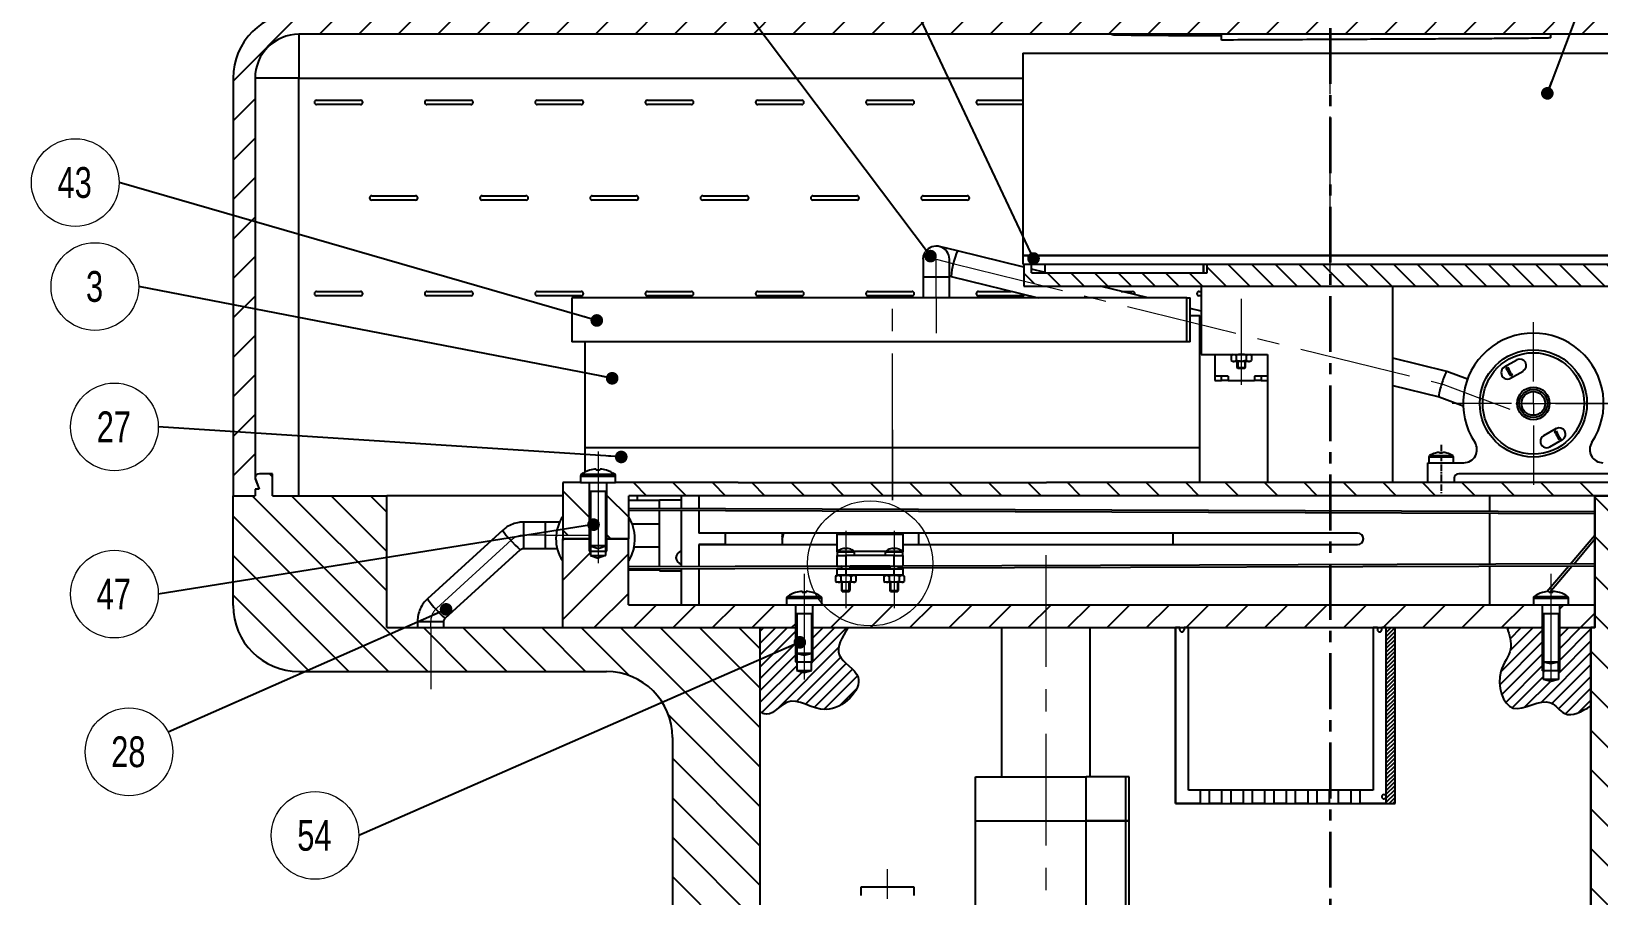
# Model space of a CAD drawing. Header units: millimetres. Extents: x 2 to 1186, y 2 to 838.
# Drawn here: x 262.2 to 440.6, y 637 to 735.4 of the extents above; entities that cross this region are included whole.
import ezdxf

# ---------------------------------------------------------------- set-up
doc = ezdxf.new("R2010")
doc.units = ezdxf.units.MM
for name, pattern in [('CENTER', [10.16, 6.35, -1.27, 1.27, -1.27]), ('CENTER2', [1.125, 0.75, -0.125, 0.125, -0.125]), ('CENTERX2', [20.32, 12.7, -2.54, 2.54, -2.54])]:
    doc.linetypes.add(name, pattern=pattern)
doc.styles.add('SLDTEXTSTYLE0', font='TXT', dxfattribs={"width": 0.75})
doc.dimstyles.new('SLDDIMSTYLE0', dxfattribs={"dimtxt": 0.18, "dimasz": 1.44, "dimexe": 0, "dimexo": 0.0625, "dimgap": 0, "dimtad": 0, "dimtih": 1, "dimtoh": 1, "dimdec": 0, "dimrnd": 1e-09, "dimzin": 0, "dimdsep": 46, "dimtxsty": 'Standard', "dimblk1": 'DOT', "dimblk2": 'DOT', "dimsah": 1, "dimcen": 0.09, "dimadec": 0, "dimazin": 0, "dimtfac": 1.44, "dimtdec": 0, "dimtofl": 0, "dimtmove": 0, "dimatfit": 3, "dimldrblk": 'DOT', "dimfxl": 1, "dimfrac": 2, "dimtolj": 1, "dimtzin": 0, "dimarcsym": 0})

# ---------------------------------------------------------------- blocks, each defined once
blk = doc.blocks.new('_Dot')
at = {"color": 0, "linetype": 'ByBlock', "lineweight": -2}
blk.add_line((-0.5, 0), (-1, 0), dxfattribs=at)
at = {"color": 0, "linetype": 'ByBlock', "const_width": 0.5}
blk.add_lwpolyline([(-0.25, 0, 1), (0.25, 0, 1)], format="xyb", close=True, dxfattribs=at)
blk = doc.blocks.new('SW_NOTE_0_10')
at = {"color": 0, "linetype": 'Continuous', "lineweight": 0}
blk.add_circle((-4.99, 0), 4.99, dxfattribs=at)
at = {"color": 0, "linetype": 'Continuous', "lineweight": 0, "insert": (-5.06, 1.76), "char_height": 3.5, "attachment_point": 2, "style": 'SLDTEXTSTYLE0'}
blk.add_mtext('43', dxfattribs=at)
blk = doc.blocks.new('SW_NOTE_0_11')
at = {"color": 0, "linetype": 'Continuous', "lineweight": 0}
blk.add_circle((-4.99, 0), 4.99, dxfattribs=at)
at = {"color": 0, "linetype": 'Continuous', "lineweight": 0, "insert": (-5.03, 1.76), "char_height": 3.5, "attachment_point": 2, "style": 'SLDTEXTSTYLE0'}
blk.add_mtext('3', dxfattribs=at)
blk = doc.blocks.new('SW_NOTE_0_12')
at = {"color": 0, "linetype": 'Continuous', "lineweight": 0}
blk.add_circle((-4.99, 0), 4.99, dxfattribs=at)
at = {"color": 0, "linetype": 'Continuous', "lineweight": 0, "insert": (-5.06, 1.76), "char_height": 3.5, "attachment_point": 2, "style": 'SLDTEXTSTYLE0'}
blk.add_mtext('27', dxfattribs=at)
blk = doc.blocks.new('SW_NOTE_0_13')
at = {"color": 0, "linetype": 'Continuous', "lineweight": 0}
blk.add_circle((-4.99, 0), 4.99, dxfattribs=at)
at = {"color": 0, "linetype": 'Continuous', "lineweight": 0, "insert": (-5.06, 1.76), "char_height": 3.5, "attachment_point": 2, "style": 'SLDTEXTSTYLE0'}
blk.add_mtext('47', dxfattribs=at)
blk = doc.blocks.new('SW_NOTE_0_14')
at = {"color": 0, "linetype": 'Continuous', "lineweight": 0}
blk.add_circle((-4.47, -2.23), 4.99, dxfattribs=at)
at = {"color": 0, "linetype": 'Continuous', "lineweight": 0, "insert": (-4.54, -0.47), "char_height": 3.5, "attachment_point": 2, "style": 'SLDTEXTSTYLE0'}
blk.add_mtext('28', dxfattribs=at)
blk = doc.blocks.new('SW_NOTE_0_15')
at = {"color": 0, "linetype": 'Continuous', "lineweight": 0}
blk.add_circle((-4.99, 0), 4.99, dxfattribs=at)
at = {"color": 0, "linetype": 'Continuous', "lineweight": 0, "insert": (-5.06, 1.76), "char_height": 3.5, "attachment_point": 2, "style": 'SLDTEXTSTYLE0'}
blk.add_mtext('54', dxfattribs=at)
blk = doc.blocks.new('SW_CENTERMARKSYMBOL_1')
at = {"color": 0, "linetype": 'Continuous', "lineweight": 18}
for p, q in [((0, 2.5), (0, 9.25)), ((-2.5, 0), (-9.25, 0)), ((0, 0), (-1.25, 0)), ((0, 0), (0, 1.25)), ((0, 0), (0, -1.25)), ((0, 0), (1.25, 0)), ((2.5, 0), (9.25, 0)), ((0, -2.5), (0, -9.25))]:
    blk.add_line(p, q, dxfattribs=at)
blk = doc.blocks.new('*U128')
at = {"color": 0, "linetype": 'CENTER2', "transparency": 16777216}
blk.add_line((0, 1.7), (0, -3.84), dxfattribs=at)

msp = doc.modelspace()

# ---------------------------------------------------------------- hatches: boundary and pattern name
h = msp.add_hatch()
h.set_pattern_fill('ANSI31', color=256)
h.paths.add_polyline_path([(287.67, 684.53), (285.17, 682.53), (285.17, 730.03), (287.67, 730.03)])
h.paths.add_polyline_path([(292.67, 735.03), (410.05, 735.03), (410.05, 737.53), (292.67, 737.53, 0.414214), (285.17, 730.03), (287.67, 730.03, -0.414214)])
h = msp.add_hatch()
h.set_pattern_fill('ANSI31', color=256)
edge = h.paths.add_edge_path()
edge.add_spline(control_points=[(499.96, 730.03), (499.94, 730.42), (499.89, 731.21), (499.53, 732.37), (498.96, 733.44), (498.2, 734.39), (497.14, 735.37), (495.69, 736.25), (493.68, 737.02), (491.33, 737.47), (489.58, 737.51), (488.71, 737.53)], knot_values=[0, 0, 0, 0, 0.077417, 0.158021, 0.238683, 0.318735, 0.398858, 0.525754, 0.652967, 0.82623, 1, 1, 1, 1], degree=3, periodic=0)
edge.add_line((488.71, 737.53), (410.05, 737.53))
edge.add_line((410.05, 737.53), (410.05, 735.03))
edge.add_line((410.05, 735.03), (488.71, 735.03))
edge.add_spline(control_points=[(488.71, 735.03), (489.29, 735.02), (490.46, 734.99), (492.04, 734.72), (493.4, 734.27), (494.65, 733.62), (495.76, 732.66), (496.55, 731.38), (496.64, 730.47), (496.69, 730.03)], knot_values=[0, 0, 0, 0, 0.16806, 0.335796, 0.457557, 0.579074, 0.73903, 0.874186, 1, 1, 1, 1], degree=3, periodic=0)
edge.add_line((496.69, 730.03), (496.69, 697.53))
edge.add_line((496.69, 697.53), (497.75, 697.53))
edge.add_line((497.75, 697.53), (499.96, 697.53))
edge.add_line((499.96, 697.53), (499.96, 730.03))
h = msp.add_hatch()
h.set_pattern_fill('ANSI31', color=256, scale=0.6, angle=90)
h.paths.add_polyline_path([(451.77, 708.88), (428.07, 708.88), (410.05, 708.88), (410.05, 707.88), (410.05, 706.38), (450.17, 706.38), (451.77, 706.38)])
h.paths.add_polyline_path([(410.05, 708.88), (396.05, 708.88), (396.05, 707.88), (376.05, 707.88), (376.05, 708.88), (375.17, 708.88), (375.17, 706.97), (377.58, 706.38), (410.05, 706.38), (410.05, 707.88)])
h.paths.add_polyline_path([(455.17, 708.88), (453.57, 708.88), (453.57, 706.38), (455.17, 706.38)])
h = msp.add_hatch()
h.set_pattern_fill('ANSI31', color=256, angle=90)
h.paths.add_polyline_path([(455.17, 693.03), (450.17, 693.03), (450.17, 684.03), (450.21, 684.03), (450.21, 682.53), (447.21, 682.53), (447.21, 676.03), (447.21, 676.03), (447.21, 675.4), (447.06, 675.4), (447.06, 674.89), (446.21, 674.59), (446.21, 674.59), (445.36, 674.89), (445.36, 675.4), (445.21, 675.4), (445.21, 676.03), (445.2, 676.03), (445.21, 676.03), (445.21, 682.53), (440.17, 682.53), (440.17, 667.53), (439.72, 667.53), (439.72, 572.53), (410.05, 572.53), (410.05, 562.53), (497.75, 562.53), (497.75, 572.53), (455.17, 572.53)])
h = msp.add_hatch()
h.set_pattern_fill('ANSI31', color=256, angle=90)
h.paths.add_polyline_path([(345.17, 667.53), (307.67, 667.53), (307.67, 662.53), (327.67, 662.53, -0.414214), (335.17, 655.03), (335.17, 580.03, -0.414214), (327.67, 572.53), (280.17, 572.53), (280.17, 562.53), (410.05, 562.53), (410.05, 572.53), (345.17, 572.53), (345.17, 580.03)])
h.paths.add_polyline_path([(307.67, 667.53), (302.67, 667.53), (292.67, 662.53), (307.67, 662.53)], flags=17)
h.paths.add_polyline_path([(302.67, 682.53), (289.67, 682.53), (289.67, 685.03), (288.17, 685.03, 0.388588), (287.67, 684.57, 0.068152), (287.7, 684.44), (288.13, 683.28), (287.67, 683.28), (287.67, 682.53), (285.17, 682.53), (285.17, 670.03, 0.414214), (292.67, 662.53), (302.67, 667.53)])
h = msp.add_hatch()
h.set_pattern_fill('ANSI31', color=256, angle=90)
h.paths.add_polyline_path([(325.71, 684.03), (324.71, 684.03), (322.71, 684.03), (322.71, 678.03), (325.71, 678.03)])
h.paths.add_polyline_path([(330.21, 682.53), (360.21, 682.53), (360.21, 684.03), (342.65, 684.03), (328.71, 684.03), (327.71, 684.03), (327.71, 677.63), (330.21, 677.63)])
h.paths.add_polyline_path([(445.21, 684.03), (444.21, 684.03), (410.05, 684.03), (410.05, 682.53), (445.21, 682.53)])
h.paths.add_polyline_path([(450.17, 684.03), (448.21, 684.03), (447.21, 684.03), (447.21, 682.53), (450.17, 682.53)])
h.paths.add_polyline_path([(410.05, 684.03), (377.77, 684.03), (360.21, 684.03), (360.21, 682.53), (410.05, 682.53)])
h = msp.add_hatch()
h.set_pattern_fill('ANSI31', color=256)
h.paths.add_polyline_path([(330.17, 677.63), (327.71, 677.63), (327.71, 676.03), (325.71, 676.03), (325.71, 677.63), (322.67, 677.63), (322.67, 667.53), (349.17, 667.53), (349.17, 670.13), (348.17, 670.13), (330.17, 670.13)])
h.paths.add_polyline_path([(410.05, 670.13), (363.03, 670.13, -0.452526), (352.33, 670.13), (352.17, 670.13), (351.17, 670.13), (351.17, 667.53), (392.42, 667.53), (410.05, 667.53)])
h.paths.add_polyline_path([(363.03, 670.13), (352.33, 670.13, 0.452526)], flags=17)
h.paths.add_polyline_path([(434.17, 670.13), (433.17, 670.13), (410.05, 670.13), (410.05, 667.53), (434.17, 667.53)])
h.paths.add_polyline_path([(440.17, 670.13), (437.17, 670.13), (436.17, 670.13), (436.17, 667.53), (440.17, 667.53)])
h = msp.add_hatch()
h.set_pattern_fill('ANSI31', color=256, scale=0.3)
edge = h.paths.add_edge_path()
edge.add_line((350.17, 662.4), (349.32, 662.63))
edge.add_line((349.32, 662.63), (349.32, 663.63))
edge.add_line((349.32, 663.63), (349.17, 663.63))
edge.add_line((349.17, 663.63), (349.17, 667.53))
edge.add_line((349.17, 667.53), (345.17, 667.53))
edge.add_line((345.17, 667.53), (345.17, 657.99))
edge.add_spline(control_points=[(345.17, 657.99), (345.32, 657.88), (346.28, 657.17), (348.67, 660.56), (352.6, 656.43), (358.25, 661.76), (353.12, 664.2), (354.49, 666.43), (355.17, 667.53)], knot_values=[0, 0, 0, 0, 0.523609, 3.392165, 7.950895, 13.129988, 16.463645, 19.713614, 19.713614, 19.713614, 19.713614], degree=3, periodic=0)
edge.add_line((355.17, 667.53), (351.17, 667.53))
edge.add_line((351.17, 667.53), (351.17, 663.63))
edge.add_line((351.17, 663.63), (351.02, 663.63))
edge.add_line((351.02, 663.63), (351.02, 663.48))
edge.add_line((351.02, 663.48), (351.02, 662.63))
edge.add_line((351.02, 662.63), (350.17, 662.4))
edge.add_line((350.17, 662.4), (350.17, 662.4))
edge = h.paths.add_edge_path()
edge.add_line((434.32, 661.62), (434.32, 662.47))
edge.add_line((434.32, 662.47), (434.32, 662.62))
edge.add_line((434.32, 662.62), (434.17, 662.62))
edge.add_line((434.17, 662.62), (434.17, 663.63))
edge.add_line((434.17, 663.63), (434.17, 667.53))
edge.add_line((434.17, 667.53), (430.17, 667.53))
edge.add_spline(control_points=[(430.17, 667.53), (430.44, 666.68), (431.02, 664.88), (428.65, 662.39), (430.24, 656.52), (434.73, 660.19), (436.92, 656.96), (438.66, 657.99), (439.72, 658.61)], knot_values=[0, 0, 0, 0, 2.470628, 5.274466, 9.655816, 13.992029, 15.967735, 19.065296, 19.065296, 19.065296, 19.065296], degree=3, periodic=0)
edge.add_line((439.72, 658.61), (439.72, 667.53))
edge.add_line((439.72, 667.53), (436.17, 667.53))
edge.add_line((436.17, 667.53), (436.17, 663.63))
edge.add_line((436.17, 663.63), (436.17, 662.62))
edge.add_line((436.17, 662.62), (436.02, 662.62))
edge.add_line((436.02, 662.62), (436.02, 661.62))
edge.add_line((436.02, 661.62), (435.16, 661.39))
edge.add_line((435.16, 661.39), (434.32, 661.62))
h = msp.add_hatch()
h.set_pattern_fill('ANSI31', color=256, angle=90)
h.paths.add_polyline_path([(359.19, 662.19), (362.69, 662.19), (362.69, 667.44), (359.19, 667.44)], flags=9)
h = msp.add_hatch()
h.set_pattern_fill('ANSI31', color=256, scale=0.1)
h.paths.add_polyline_path([(417.42, 667.53), (416.42, 667.53), (416.42, 647.53), (417.42, 647.53)])

# ---------------------------------------------------------------- linework, layer by layer
at = {"color": 7, "linetype": 'CENTER', "lineweight": 35}
msp.add_line((410.05, 786.53), (410.05, 538.53), dxfattribs=at)
at = {"color": 7, "linetype": 'Continuous', "lineweight": 25}
for p, q in [((488.71, 735.03), (292.67, 735.03)), ((292.67, 735.03), (292.67, 730.03)), ((385.22, 735.03), (385.17, 735)), ((385.5, 735.03), (385.58, 734.98)), ((397.67, 734.37), (397.67, 735.03)), ((435.17, 734.62), (435.17, 735.03)), ((375.05, 732.88), (375.05, 709.88)), ((375.05, 732.88), (439.15, 732.88)), ((439.15, 732.88), (445.05, 732.88)), ((285.17, 730.03), (285.17, 682.53)), ((287.67, 730.03), (287.67, 684.53)), ((292.67, 730.03), (287.67, 730.03)), ((292.67, 682.53), (292.67, 730.03)), ((292.67, 730.03), (375.05, 730.03)), ((294.68, 727.53), (299.68, 727.53)), ((299.68, 727.03), (294.68, 727.03)), ((307.23, 727.53), (312.23, 727.53)), ((312.23, 727.03), (307.23, 727.03)), ((319.79, 727.53), (324.79, 727.53)), ((324.79, 727.03), (319.79, 727.03)), ((332.34, 727.53), (337.34, 727.53)), ((337.34, 727.03), (332.34, 727.03)), ((344.9, 727.53), (349.9, 727.53)), ((349.9, 727.03), (344.9, 727.03)), ((357.45, 727.53), (362.45, 727.53)), ((362.45, 727.03), (357.45, 727.03)), ((370.01, 727.53), (375.01, 727.53)), ((375.01, 727.03), (370.01, 727.03)), ((375.01, 727.53), (375.05, 727.53)), ((375.05, 727.03), (375.01, 727.03)), ((300.95, 716.66), (305.95, 716.66)), ((305.95, 716.16), (300.95, 716.16)), ((313.51, 716.66), (318.51, 716.66)), ((318.51, 716.16), (313.51, 716.16)), ((326.06, 716.66), (331.06, 716.66)), ((331.06, 716.16), (326.06, 716.16)), ((338.62, 716.66), (343.62, 716.66)), ((343.62, 716.16), (338.62, 716.16)), ((351.17, 716.66), (356.17, 716.66)), ((356.17, 716.16), (351.17, 716.16)), ((363.73, 716.66), (368.73, 716.66)), ((368.73, 716.16), (363.73, 716.16)), ((367.62, 710.38), (365.57, 710.89)), ((375.17, 708.52), (367.62, 710.38)), ((363.71, 709.43), (363.71, 707.43)), ((366.71, 707.43), (366.71, 709.43)), ((375.05, 709.88), (375.05, 708.88)), ((375.05, 709.88), (445.05, 709.88)), ((445.05, 709.88), (375.05, 709.88)), ((375.05, 708.88), (375.17, 708.88)), ((375.17, 708.88), (375.17, 706.38)), ((375.17, 708.88), (376.05, 708.88)), ((376.05, 707.88), (376.05, 708.88)), ((376.05, 708.88), (377.61, 708.88)), ((377.61, 707.92), (376.05, 708.3)), ((377.61, 707.88), (377.61, 708.88)), ((377.61, 708.88), (379.75, 708.88)), ((379.75, 708.88), (428.07, 708.88)), ((395.61, 707.88), (395.61, 708.88)), ((395.61, 708.88), (395.61, 707.88)), ((396.05, 707.88), (396.05, 708.88)), ((428.07, 708.88), (455.17, 708.88)), ((363.71, 707.43), (363.71, 705.03)), ((363.71, 707.43), (363.96, 707.43)), ((363.96, 707.43), (366.71, 707.43)), ((366.71, 707.51), (366.9, 707.47)), ((366.71, 705.03), (366.71, 707.43)), ((366.9, 707.47), (376.79, 705.03)), ((376.05, 707.88), (396.05, 707.88)), ((294.68, 705.78), (299.68, 705.78)), ((299.68, 705.28), (294.68, 705.28)), ((307.23, 705.78), (312.23, 705.78)), ((312.23, 705.28), (307.23, 705.28)), ((319.79, 705.78), (324.79, 705.78)), ((324.79, 705.28), (319.79, 705.28)), ((323.71, 705.03), (323.71, 700.03)), ((393.71, 705.03), (323.71, 705.03)), ((332.34, 705.78), (337.34, 705.78)), ((337.34, 705.28), (332.34, 705.28)), ((344.9, 705.78), (349.9, 705.78)), ((349.9, 705.28), (344.9, 705.28)), ((357.45, 705.78), (362.45, 705.78)), ((362.45, 705.28), (357.45, 705.28)), ((370.01, 705.78), (373.73, 705.78)), ((375.01, 705.28), (370.01, 705.28)), ((375.17, 706.38), (450.17, 706.38)), ((389.33, 705.03), (383.85, 706.38)), ((386.27, 705.78), (387.56, 705.78)), ((393.71, 700.03), (393.71, 705.03)), ((393.71, 705.03), (394.12, 705.03)), ((394.12, 700.03), (394.12, 705.03)), ((395.12, 705.78), (395.37, 705.78)), ((395.37, 705.28), (395.12, 705.28)), ((395.37, 706.38), (395.37, 698.61)), ((417.17, 684.03), (417.17, 706.38)), ((395.37, 703.54), (394.12, 703.85)), ((394.12, 703.03), (395.21, 703.03)), ((395.21, 688.03), (395.21, 703.03)), ((393.71, 700.03), (323.71, 700.03)), ((325.21, 700.03), (325.21, 688.03)), ((394.12, 700.03), (393.71, 700.03)), ((395.21, 700.49), (395.37, 700.45)), ((395.37, 698.61), (402.92, 698.61)), ((396.92, 698.61), (396.92, 696.13)), ((398.92, 698.61), (398.76, 698.53)), ((398.76, 698.53), (399.05, 698.61)), ((398.76, 698.53), (398.76, 697.9)), ((398.76, 697.9), (398.92, 697.81)), ((398.76, 697.9), (399.05, 697.81)), ((399.05, 697.81), (398.92, 697.81)), ((399.92, 697.81), (399.05, 697.81)), ((399.34, 698.53), (399.34, 697.9)), ((399.42, 697.81), (399.42, 697.13)), ((400.78, 697.81), (399.92, 697.81)), ((400.42, 697.13), (400.42, 697.81)), ((400.49, 698.53), (400.78, 698.61)), ((400.49, 698.53), (400.49, 697.9)), ((400.49, 697.9), (400.78, 697.81)), ((400.92, 697.81), (400.78, 697.81)), ((401.07, 698.53), (400.92, 698.61)), ((400.92, 697.81), (401.07, 697.9)), ((401.07, 698.53), (401.07, 697.9)), ((402.92, 698.61), (402.92, 684.03)), ((402.92, 698.61), (402.92, 696.13)), ((402.92, 698.59), (402.92, 698.59)), ((423.32, 696.65), (417.17, 698.17)), ((431.3, 697.97), (429.86, 697.15)), ((398.42, 696.13), (396.92, 696.13)), ((396.92, 696.13), (396.92, 695.63)), ((397.67, 695.63), (397.67, 696.13)), ((398.42, 696.13), (398.42, 695.63)), ((399.42, 697.13), (400.42, 697.13)), ((402.92, 696.13), (401.42, 696.13)), ((401.42, 696.13), (401.42, 695.63)), ((402.17, 696.13), (402.17, 695.63)), ((402.92, 696.13), (402.92, 695.63)), ((425.66, 695.78), (423.32, 696.65)), ((430.07, 697.04), (430.25, 697.14)), ((430.2, 696.82), (430.07, 697.04)), ((430.37, 696.92), (430.2, 696.82)), ((430.2, 696.82), (430.47, 696.34)), ((430.25, 697.14), (430.37, 696.92)), ((430.64, 696.44), (430.37, 696.92)), ((430.47, 696.34), (430.64, 696.44)), ((430.59, 696.13), (430.47, 696.34)), ((430.58, 695.9), (432.01, 696.72)), ((430.77, 696.23), (430.59, 696.13)), ((430.64, 696.44), (430.77, 696.23)), ((396.92, 695.63), (397.67, 695.63)), ((398.42, 695.63), (397.67, 695.63)), ((398.42, 695.63), (401.42, 695.63)), ((402.17, 695.63), (401.42, 695.63)), ((402.17, 695.63), (402.92, 695.63)), ((417.17, 695.08), (422.43, 693.78)), ((422.43, 693.78), (425.18, 692.75)), ((435.76, 690.16), (434.33, 689.34)), ((435.05, 688.09), (436.48, 688.91)), ((435.59, 689.8), (435.76, 689.9)), ((435.71, 689.59), (435.59, 689.8)), ((435.89, 689.69), (435.71, 689.59)), ((435.71, 689.59), (435.99, 689.11)), ((435.76, 689.9), (435.89, 689.69)), ((436.16, 689.21), (435.89, 689.69)), ((435.99, 689.11), (436.16, 689.21)), ((436.11, 688.89), (435.99, 689.11)), ((436.29, 688.99), (436.11, 688.89)), ((436.16, 689.21), (436.29, 688.99)), ((325.21, 688.03), (325.21, 685.21)), ((325.21, 688.03), (360.21, 688.03)), ((325.21, 688.03), (360.21, 688.03)), ((360.21, 688.03), (395.21, 688.03)), ((360.21, 688.03), (395.21, 688.03)), ((395.21, 684.03), (395.21, 688.03)), ((421.27, 686.95), (421.27, 686.28)), ((421.27, 686.95), (424.07, 686.95)), ((421.36, 687.11), (423.99, 687.11)), ((422.01, 687.39), (422.01, 687.39)), ((422.49, 687.47), (422.5, 687.39)), ((422.85, 687.39), (422.85, 687.47)), ((423.33, 687.39), (423.33, 687.39)), ((424.07, 686.28), (424.07, 686.95)), ((289.67, 685.03), (288.17, 685.03)), ((289.67, 682.53), (289.67, 685.03)), ((325.74, 685.42), (325.73, 685.43)), ((326.48, 685.56), (326.49, 685.42)), ((326.93, 685.42), (326.94, 685.56)), ((327.69, 685.43), (327.68, 685.42)), ((421.17, 684.03), (421.17, 686.28)), ((421.17, 686.28), (425.25, 686.28)), ((441.67, 685.03), (424.67, 685.03)), ((287.67, 684.53), (288.13, 683.28)), ((288.13, 683.28), (287.67, 683.28)), ((287.67, 683.28), (287.67, 682.53)), ((287.67, 683.28), (287.67, 682.53)), ((288.13, 683.28), (287.67, 683.28)), ((287.7, 684.45), (288.13, 683.28)), ((324.71, 684.03), (322.71, 684.03)), ((322.71, 684.03), (322.71, 677.63)), ((324.71, 684.77), (324.71, 684.03)), ((324.71, 684.77), (328.71, 684.77)), ((324.71, 684.03), (328.71, 684.03)), ((324.81, 684.97), (328.61, 684.97)), ((325.71, 684.03), (325.71, 676.24)), ((327.71, 676.24), (327.71, 684.03)), ((328.71, 684.03), (328.71, 684.77)), ((342.65, 684.03), (328.71, 684.03)), ((342.65, 684.03), (360.21, 684.03)), ((360.21, 684.03), (377.77, 684.03)), ((444.21, 684.03), (377.77, 684.03)), ((424.17, 684.53), (424.17, 684.03)), ((285.17, 682.53), (287.67, 682.53)), ((285.17, 682.53), (287.67, 682.53)), ((285.17, 670.03), (285.17, 682.53)), ((289.67, 682.53), (302.67, 682.53)), ((302.67, 667.53), (302.67, 682.53)), ((322.71, 682.53), (302.67, 682.53)), ((445.21, 682.53), (330.21, 682.53)), ((330.21, 677.63), (330.21, 682.53)), ((333.71, 681.98), (330.21, 681.98)), ((331.21, 681.98), (331.21, 682.53)), ((333.71, 681.1), (333.71, 682.08)), ((333.71, 682.08), (336.17, 682.08)), ((336.17, 682.53), (336.17, 681.1)), ((338.17, 682.53), (338.17, 681.09)), ((338.17, 682.53), (338.17, 681.09)), ((428.17, 682.53), (428.17, 680.78)), ((440.16, 677.63), (440.16, 682.53)), ((440.17, 667.53), (440.17, 682.53)), ((440.17, 682.53), (445.21, 682.53)), ((330.21, 681.12), (440.16, 680.74)), ((330.21, 680.87), (440.16, 680.49)), ((333.71, 674.44), (333.71, 680.85)), ((336.17, 680.85), (336.17, 674.44)), ((338.17, 680.84), (338.17, 678.28)), ((338.17, 680.84), (338.17, 678.28)), ((428.17, 680.53), (428.17, 674.73)), ((315.87, 678.61), (307.31, 670.81)), ((315.87, 678.62), (315.87, 678.61)), ((320.71, 679.53), (318.23, 679.53)), ((318.23, 679.53), (318.23, 676.53)), ((322.34, 679.53), (320.71, 679.53)), ((320.71, 679.53), (320.71, 676.53)), ((330.59, 679.33), (333.71, 679.33)), ((413.17, 678.28), (338.17, 678.28)), ((341.17, 678.28), (338.17, 678.28)), ((341.17, 678.28), (341.17, 676.98)), ((347.67, 677.85), (347.78, 678.28)), ((347.67, 677.54), (347.86, 678.28)), ((347.67, 678.28), (347.67, 676.98)), ((353.91, 678.28), (361.41, 678.28)), ((353.91, 678.1), (353.91, 678.28)), ((361.41, 678.1), (353.91, 678.1)), ((353.91, 676.24), (353.91, 678.1)), ((356.53, 678.28), (356.53, 678.28)), ((358.41, 678.28), (356.91, 678.28)), ((361.41, 678.28), (361.41, 678.1)), ((361.41, 678.1), (361.41, 676.24)), ((363.17, 678.28), (363.17, 676.98)), ((392.17, 676.98), (392.17, 678.28)), ((437.36, 674.76), (440.16, 678.06)), ((309.33, 668.59), (317.89, 676.4)), ((318.23, 676.53), (320.71, 676.53)), ((320.71, 676.53), (322.06, 676.53)), ((322.67, 677.63), (325.71, 677.63)), ((322.67, 677.63), (322.67, 667.53)), ((325.71, 677.63), (322.71, 677.63)), ((325.71, 676.87), (327.71, 676.87)), ((327.71, 677.63), (330.17, 677.63)), ((330.21, 677.63), (327.71, 677.63)), ((330.17, 670.13), (330.17, 677.63)), ((330.83, 676.73), (333.71, 676.73)), ((338.17, 676.98), (353.91, 676.98)), ((338.17, 676.98), (338.17, 674.45)), ((341.17, 676.98), (338.17, 676.98)), ((338.17, 676.98), (338.17, 674.45)), ((353.91, 676.13), (353.91, 676.24)), ((353.91, 676.24), (353.98, 676.24)), ((353.91, 676.13), (353.91, 675.74)), ((353.91, 676.13), (355.91, 676.13)), ((353.96, 676.23), (355.86, 676.23)), ((354.49, 676.48), (354.49, 676.48)), ((354.79, 676.53), (354.8, 676.48)), ((355.02, 676.48), (355.03, 676.53)), ((355.33, 676.48), (355.32, 676.48)), ((355.84, 676.24), (359.48, 676.24)), ((355.91, 675.74), (355.91, 676.13)), ((359.41, 676.13), (359.41, 675.74)), ((359.41, 676.13), (361.41, 676.13)), ((359.46, 676.23), (361.36, 676.23)), ((359.99, 676.48), (359.99, 676.48)), ((360.29, 676.53), (360.3, 676.48)), ((360.52, 676.48), (360.53, 676.53)), ((360.83, 676.48), (360.82, 676.48)), ((361.34, 676.24), (361.41, 676.24)), ((361.41, 676.98), (413.17, 676.98)), ((361.41, 676.24), (361.41, 676.13)), ((361.41, 675.74), (361.41, 676.13)), ((437.76, 674.76), (440.17, 677.61)), ((440.17, 677.63), (440.16, 677.63)), ((354.41, 674.5), (330.17, 674.43)), ((353.91, 675.74), (354.91, 675.74)), ((353.91, 674.52), (353.91, 675.74)), ((353.91, 675.74), (354.91, 675.74)), ((353.91, 674.52), (354.91, 674.52)), ((353.91, 674.5), (353.91, 674.52)), ((354.41, 674.52), (354.41, 674.23)), ((354.91, 675.74), (354.91, 674.52)), ((360.41, 675.74), (354.91, 675.74)), ((354.91, 674.52), (360.41, 674.52)), ((355.41, 674.23), (355.41, 674.52)), ((359.91, 674.52), (355.41, 674.5)), ((359.91, 674.52), (359.91, 674.23)), ((360.41, 675.74), (361.41, 675.74)), ((360.41, 674.52), (360.41, 675.74)), ((360.41, 675.74), (361.41, 675.74)), ((360.41, 674.52), (361.41, 674.52)), ((360.91, 674.23), (360.91, 674.52)), ((440.17, 674.52), (360.91, 674.27)), ((361.41, 675.74), (361.41, 674.52)), ((440.17, 674.77), (361.41, 674.52)), ((428.17, 674.48), (428.17, 670.13)), ((434.72, 671.64), (437.15, 674.51)), ((435.02, 671.53), (437.54, 674.51)), ((354.41, 674.25), (330.17, 674.18)), ((330.17, 674.08), (333.71, 674.08)), ((333.71, 673.98), (333.71, 674.19)), ((333.71, 673.98), (336.17, 673.98)), ((336.17, 674.19), (336.17, 670.13)), ((338.17, 674.2), (338.17, 670.13)), ((338.17, 674.2), (338.17, 670.13)), ((353.91, 673.48), (353.75, 673.39)), ((353.75, 673.39), (354.04, 673.48)), ((353.75, 673.39), (353.75, 672.77)), ((353.75, 672.77), (353.91, 672.68)), ((353.75, 672.77), (354.04, 672.68)), ((353.91, 674.23), (353.91, 674.25)), ((353.91, 673.48), (353.91, 674.23)), ((353.91, 674.23), (354.91, 674.23)), ((353.91, 673.48), (354.04, 673.48)), ((354.04, 673.48), (353.91, 673.48)), ((354.04, 672.68), (353.91, 672.68)), ((354.91, 673.48), (354.04, 673.48)), ((354.91, 672.68), (354.04, 672.68)), ((354.33, 673.39), (354.33, 672.77)), ((354.41, 672.68), (354.41, 671.74)), ((354.91, 674.23), (354.91, 673.48)), ((354.91, 674.23), (360.41, 674.23)), ((360.41, 673.48), (354.91, 673.48)), ((355.78, 672.68), (354.91, 672.68)), ((359.91, 674.27), (355.41, 674.25)), ((355.41, 671.74), (355.41, 672.68)), ((355.49, 673.39), (355.78, 673.48)), ((355.49, 673.39), (355.49, 672.77)), ((355.49, 672.77), (355.78, 672.68)), ((355.91, 672.68), (355.78, 672.68)), ((356.06, 673.39), (355.91, 673.48)), ((355.91, 672.68), (356.06, 672.77)), ((356.06, 673.39), (356.06, 672.77)), ((359.41, 673.48), (359.25, 673.39)), ((359.25, 673.39), (359.54, 673.48)), ((359.25, 673.39), (359.25, 672.77)), ((359.25, 672.77), (359.41, 672.68)), ((359.25, 672.77), (359.54, 672.68)), ((359.54, 672.68), (359.41, 672.68)), ((360.41, 672.68), (359.54, 672.68)), ((359.83, 673.39), (359.83, 672.77)), ((359.91, 672.68), (359.91, 671.74)), ((360.41, 673.48), (360.41, 674.23)), ((360.41, 674.23), (361.41, 674.23)), ((360.41, 673.48), (361.28, 673.48)), ((361.29, 673.48), (360.41, 673.48)), ((361.28, 672.68), (360.41, 672.68)), ((360.91, 671.74), (360.91, 672.68)), ((360.99, 673.39), (361.28, 673.48)), ((360.99, 673.39), (360.99, 672.77)), ((360.99, 672.77), (361.28, 672.68)), ((361.28, 673.48), (361.41, 673.48)), ((361.41, 672.68), (361.28, 672.68)), ((361.41, 674.23), (361.41, 674.27)), ((361.41, 674.23), (361.41, 673.48)), ((361.56, 673.39), (361.41, 673.48)), ((361.41, 672.68), (361.56, 672.77)), ((361.56, 673.39), (361.56, 672.77)), ((348.17, 670.87), (348.17, 670.13)), ((348.17, 670.87), (352.17, 670.87)), ((348.27, 671.07), (352.07, 671.07)), ((349.2, 671.52), (349.19, 671.53)), ((349.94, 671.66), (349.95, 671.52)), ((350.39, 671.52), (350.4, 671.66)), ((351.15, 671.53), (351.14, 671.52)), ((352.17, 670.13), (352.17, 670.87)), ((354.41, 671.74), (355.41, 671.74)), ((359.91, 671.74), (360.91, 671.74)), ((433.17, 670.87), (433.17, 670.13)), ((433.17, 670.87), (437.17, 670.87)), ((433.27, 671.07), (437.07, 671.07)), ((434.2, 671.52), (434.19, 671.53)), ((434.94, 671.66), (434.95, 671.52)), ((435.39, 671.52), (435.4, 671.66)), ((436.15, 671.53), (436.14, 671.52)), ((437.17, 670.13), (437.17, 670.87)), ((330.17, 670.13), (348.17, 670.13)), ((348.17, 670.13), (352.17, 670.13)), ((349.17, 670.13), (349.17, 663.63)), ((351.17, 663.63), (351.17, 670.13)), ((352.17, 670.13), (433.17, 670.13)), ((433.17, 670.13), (437.17, 670.13)), ((434.17, 670.13), (434.17, 663.63)), ((436.17, 663.63), (436.17, 670.13)), ((437.17, 670.13), (440.17, 670.13)), ((440.17, 667.53), (440.17, 670.13)), ((302.67, 667.53), (349.17, 667.53)), ((306.17, 668.22), (306.17, 667.53)), ((306.17, 668.22), (309.17, 668.22)), ((309.17, 667.53), (309.17, 668.22)), ((322.67, 667.53), (349.17, 667.53)), ((351.17, 667.53), (434.17, 667.53)), ((351.17, 667.53), (392.42, 667.53)), ((372.67, 650.53), (372.67, 667.53)), ((382.67, 667.53), (382.67, 650.53)), ((392.42, 667.53), (392.42, 647.53)), ((392.92, 667.53), (392.42, 667.53)), ((392.42, 647.53), (392.42, 667.53)), ((392.92, 667.28), (392.92, 667.53)), ((393.42, 667.53), (393.42, 667.28)), ((393.92, 667.53), (393.42, 667.53)), ((393.92, 649.03), (393.92, 667.53)), ((414.92, 667.53), (414.92, 649.03)), ((415.42, 667.53), (414.92, 667.53)), ((415.42, 667.53), (415.42, 667.28)), ((415.92, 667.28), (415.92, 667.53)), ((416.42, 667.53), (415.92, 667.53)), ((416.42, 648.53), (416.42, 667.53)), ((416.42, 647.53), (416.42, 667.53)), ((416.42, 667.53), (434.17, 667.53)), ((436.17, 667.53), (440.17, 667.53)), ((436.17, 667.53), (440.17, 667.53)), ((349.17, 663.63), (351.17, 663.63)), ((434.17, 663.63), (436.17, 663.63)), ((292.67, 662.53), (327.67, 662.53)), ((436.17, 662.62), (434.17, 662.62)), ((335.17, 655.03), (335.17, 580.03)), ((369.67, 645.53), (369.67, 650.53)), ((369.67, 650.53), (382.26, 650.53)), ((382.26, 645.53), (382.26, 650.53)), ((386.74, 650.53), (382.26, 650.53)), ((386.74, 650.53), (386.74, 645.53)), ((387.17, 650.53), (386.74, 650.53)), ((387.17, 645.53), (387.17, 650.53)), ((395.27, 649.03), (393.92, 649.03)), ((395.27, 647.53), (395.27, 649.03)), ((396.27, 649.03), (395.27, 649.03)), ((396.27, 649.03), (396.27, 647.53)), ((397.72, 649.03), (396.27, 649.03)), ((397.72, 647.53), (397.72, 649.03)), ((398.72, 649.03), (397.72, 649.03)), ((398.72, 649.03), (398.72, 647.53)), ((400.17, 649.03), (398.72, 649.03)), ((400.17, 647.53), (400.17, 649.03)), ((401.17, 649.03), (400.17, 649.03)), ((401.17, 649.03), (401.17, 647.53)), ((402.62, 649.03), (401.17, 649.03)), ((402.62, 647.53), (402.62, 649.03)), ((403.62, 649.03), (402.62, 649.03)), ((403.62, 649.03), (403.62, 647.53)), ((405.07, 649.03), (403.62, 649.03)), ((405.07, 647.53), (405.07, 649.03)), ((406.07, 649.03), (405.07, 649.03)), ((406.07, 649.03), (406.07, 647.53)), ((407.52, 649.03), (406.07, 649.03)), ((407.52, 647.53), (407.52, 649.03)), ((408.52, 649.03), (407.52, 649.03)), ((408.52, 649.03), (408.52, 647.53)), ((409.97, 649.03), (408.52, 649.03)), ((409.97, 647.53), (409.97, 649.03)), ((410.97, 649.03), (409.97, 649.03)), ((410.97, 649.03), (410.97, 647.53)), ((412.42, 649.03), (410.97, 649.03)), ((412.42, 647.53), (412.42, 649.03)), ((413.42, 649.03), (412.42, 649.03)), ((413.42, 649.03), (413.42, 647.53)), ((414.92, 649.03), (413.42, 649.03)), ((416.17, 648.53), (416.42, 648.53)), ((416.42, 648.03), (416.17, 648.03)), ((416.42, 647.53), (416.42, 648.03)), ((395.27, 647.53), (392.42, 647.53)), ((392.42, 647.53), (416.42, 647.53)), ((397.72, 647.53), (396.27, 647.53)), ((400.17, 647.53), (398.72, 647.53)), ((402.62, 647.53), (401.17, 647.53)), ((405.07, 647.53), (403.62, 647.53)), ((407.52, 647.53), (406.07, 647.53)), ((409.97, 647.53), (408.52, 647.53)), ((412.42, 647.53), (410.97, 647.53)), ((416.42, 647.53), (413.42, 647.53)), ((369.67, 598.03), (369.67, 645.53)), ((369.67, 645.53), (382.26, 645.53)), ((369.67, 645.53), (382.26, 645.53)), ((386.74, 645.53), (382.26, 645.53)), ((382.26, 598.03), (382.26, 645.53)), ((382.26, 645.53), (386.74, 645.53)), ((386.74, 645.53), (387.17, 645.53)), ((386.74, 645.53), (386.74, 598.03)), ((387.17, 645.53), (386.74, 645.53)), ((387.17, 598.03), (387.17, 645.53)), ((356.67, 637.03), (356.67, 638.03)), ((356.67, 638.03), (359.96, 638.03)), ((359.96, 638.03), (362.67, 638.03)), ((362.67, 638.03), (362.67, 637.03))]:
    msp.add_line(p, q, dxfattribs=at)
at = {"color": 7, "linetype": 'CENTERX2', "lineweight": 18}
for p, q in [((410.05, 707.88), (410.05, 734.88)), ((365.21, 707.43), (365.21, 709.43)), ((365.21, 709.43), (367.26, 708.92)), ((367.26, 708.92), (422.88, 695.22)), ((365.21, 705.03), (365.21, 707.43)), ((360.21, 686.03), (360.21, 705.03)), ((365.21, 705.03), (365.21, 701.03)), ((399.92, 704.92), (399.92, 695.13)), ((422.88, 695.22), (427.09, 693.64)), ((430.54, 692.35), (427.09, 693.64)), ((431.17, 693.03), (434.76, 693.03)), ((447.04, 693.03), (434.76, 693.03)), ((360.21, 690.03), (360.21, 682.03)), ((360.21, 682.03), (360.21, 690.03)), ((326.71, 687.56), (326.71, 674.03)), ((320.71, 678.03), (318.23, 678.03)), ((320.71, 678.03), (325.71, 678.03)), ((354.91, 678.53), (354.91, 669.74)), ((360.41, 678.53), (360.41, 669.74)), ((308.32, 669.7), (316.88, 677.51)), ((377.67, 675.77), (377.67, 623.77)), ((350.17, 673.66), (350.17, 661.63)), ((435.17, 673.66), (435.17, 661.63)), ((307.67, 667.53), (307.67, 668.22)), ((307.67, 667.53), (307.67, 660.53)), ((359.67, 596.03), (359.67, 640.03))]:
    msp.add_line(p, q, dxfattribs=at)
for p, q in [((399.52, 697.81), (399.52, 697.13)), ((400.32, 697.81), (400.32, 697.13)), ((399.52, 697.03), (399.42, 697.13)), ((399.52, 697.13), (399.52, 697.03)), ((399.52, 697.03), (400.32, 697.03)), ((400.32, 697.13), (400.32, 697.03)), ((400.32, 697.03), (400.42, 697.13)), ((325.71, 683.03), (327.71, 683.03)), ((325.86, 683.03), (325.86, 676.87)), ((327.56, 683.03), (327.56, 676.87)), ((325.71, 676.87), (326.71, 676.52)), ((325.71, 676.24), (327.71, 676.24)), ((325.86, 676.87), (325.86, 675.73)), ((326.71, 676.52), (327.71, 676.87)), ((327.56, 676.87), (327.56, 675.73)), ((325.86, 675.73), (326.71, 675.43)), ((325.86, 675.73), (327.56, 675.73)), ((327.56, 675.73), (326.71, 675.43)), ((354.51, 671.74), (354.51, 672.68)), ((355.31, 671.74), (355.31, 672.68)), ((360.01, 672.68), (360.01, 671.74)), ((360.81, 672.68), (360.81, 671.74)), ((354.51, 671.64), (354.41, 671.74)), ((354.51, 671.74), (354.51, 671.64)), ((354.51, 671.64), (355.31, 671.64)), ((355.31, 671.74), (355.31, 671.64)), ((355.31, 671.64), (355.41, 671.74)), ((360.01, 671.64), (359.91, 671.74)), ((360.01, 671.74), (360.01, 671.64)), ((360.01, 671.64), (360.81, 671.64)), ((360.81, 671.74), (360.81, 671.64)), ((360.81, 671.64), (360.91, 671.74)), ((349.17, 669.13), (351.17, 669.13)), ((349.32, 669.13), (349.32, 663.63)), ((351.02, 669.13), (351.02, 663.63)), ((434.17, 669.13), (436.17, 669.13)), ((434.32, 669.13), (434.32, 663.63)), ((436.02, 669.13), (436.02, 663.63)), ((345.17, 580.03), (345.17, 667.53)), ((417.42, 647.53), (417.42, 667.53)), ((439.72, 572.53), (439.72, 667.53)), ((349.17, 664.63), (351.17, 664.63)), ((349.17, 664.63), (350.17, 664.4)), ((349.32, 663.63), (349.32, 662.63)), ((350.17, 664.4), (351.17, 664.63)), ((351.02, 663.63), (351.02, 663.48)), ((435.17, 663.39), (434.17, 663.63)), ((434.17, 663.63), (434.17, 662.62)), ((434.32, 663.63), (434.32, 663.48)), ((436.17, 663.63), (435.17, 663.39)), ((436.02, 663.63), (436.02, 663.48)), ((436.17, 663.62), (436.17, 663.63)), ((436.17, 662.62), (436.17, 663.62)), ((349.32, 662.63), (351.02, 662.63)), ((349.32, 662.63), (350.17, 662.4)), ((350.17, 662.4), (351.02, 662.63)), ((351.02, 662.63), (351.02, 663.48)), ((434.32, 663.48), (434.32, 662.47)), ((434.32, 661.62), (434.32, 662.47)), ((436.02, 662.62), (436.02, 663.48)), ((436.02, 663.48), (436.02, 663.48)), ((436.02, 662.62), (436.02, 661.62)), ((436.02, 661.62), (434.32, 661.62)), ((435.16, 661.39), (434.32, 661.62)), ((436.02, 661.62), (435.16, 661.39)), ((416.42, 647.53), (417.42, 647.53))]:
    msp.add_line(p, q)
at = {"color": 7, "linetype": 'Continuous', "lineweight": 25, "flags": 128}
for points in [[(363.71, 709.43), (363.75, 709.78), (363.96, 710.26)], [(315.87, 678.61), (315.89, 678.53), (316.03, 678.33), (316.27, 678.02), (316.59, 677.66), (316.94, 677.27), (317.28, 676.91), (317.58, 676.63), (317.79, 676.45), (317.89, 676.4), (317.89, 676.4)], [(330.79, 676.55), (330.48, 675.69), (330.17, 675.14)], [(307.31, 670.81), (307.34, 670.73), (307.48, 670.53), (307.72, 670.22), (308.04, 669.85), (308.39, 669.47), (308.73, 669.11), (309.02, 668.82), (309.23, 668.64), (309.33, 668.59), (309.33, 668.59)]]:
    msp.add_lwpolyline(points, dxfattribs=at)
msp.add_lwpolyline([(455.17, 693.03), (450.17, 693.03), (450.17, 684.03), (450.21, 684.03), (450.21, 682.53), (447.21, 682.53), (447.21, 676.03), (445.21, 676.03), (445.21, 682.53), (440.17, 682.53), (440.17, 667.53), (439.72, 667.53), (439.72, 572.53), (410.05, 572.53), (410.05, 562.53), (497.75, 562.53), (497.75, 572.53), (455.17, 572.53), (455.17, 693.03)], close=True)
at = {"color": 7, "linetype": 'Continuous', "lineweight": 25}
for radius in [6.1, 5.77, 1.85, 1.6, 1.35]:
    msp.add_circle((433.17, 693.03), radius, dxfattribs=at)
at = {"color": 7, "linetype": 'Continuous', "lineweight": 18}
msp.add_circle((357.68, 674.83), 7.12, dxfattribs=at)
at = {"color": 7, "linetype": 'Continuous', "lineweight": 25}
for centre, radius, start, end in [((292.67, 730.03), 7.5, 90, 180), ((292.67, 730.03), 5, 90, 180), ((294.68, 727.28), 0.25, 90, 270), ((299.68, 727.28), 0.25, 270, 90), ((307.23, 727.28), 0.25, 90, 270), ((312.23, 727.28), 0.25, 270, 90), ((319.79, 727.28), 0.25, 90, 270), ((324.79, 727.28), 0.25, 270, 90), ((332.34, 727.28), 0.25, 90, 270), ((337.34, 727.28), 0.25, 270, 90), ((344.9, 727.28), 0.25, 90, 270), ((349.9, 727.28), 0.25, 270, 90), ((357.45, 727.28), 0.25, 90, 270), ((362.45, 727.28), 0.25, 270, 90), ((370.01, 727.28), 0.25, 90, 270), ((300.95, 716.41), 0.25, 90, 270), ((305.95, 716.41), 0.25, 270, 90), ((313.51, 716.41), 0.25, 90, 270), ((318.51, 716.41), 0.25, 270, 90), ((326.06, 716.41), 0.25, 90, 270), ((331.06, 716.41), 0.25, 270, 90), ((338.62, 716.41), 0.25, 90, 270), ((343.62, 716.41), 0.25, 270, 90), ((351.17, 716.41), 0.25, 90, 270), ((356.17, 716.41), 0.25, 270, 90), ((363.73, 716.41), 0.25, 90, 270), ((368.73, 716.41), 0.25, 270, 90), ((365.21, 709.43), 1.5, 0, 146.326), ((375.94, 706.79), 9.06, 156.6261, 175.6829), ((294.68, 705.53), 0.25, 90, 270), ((299.68, 705.53), 0.25, 270, 90), ((307.23, 705.53), 0.25, 90, 270), ((312.23, 705.53), 0.25, 270, 90), ((319.79, 705.53), 0.25, 90, 270), ((324.79, 705.53), 0.25, 270, 90), ((332.34, 705.53), 0.25, 90, 270), ((337.34, 705.53), 0.25, 270, 90), ((344.9, 705.53), 0.25, 90, 270), ((349.9, 705.53), 0.25, 270, 90), ((357.45, 705.53), 0.25, 90, 270), ((362.45, 705.53), 0.25, 270, 90), ((370.01, 705.53), 0.25, 90, 270), ((375.01, 705.53), 0.25, 270, 331.8702), ((387.56, 705.53), 0.25, 330.8187, 90), ((395.12, 705.53), 0.25, 90, 270), ((433.17, 693.03), 8, 326.4523, 213.5477), ((431.65, 697.35), 0.72, 299.7574, 119.7574), ((430.22, 696.53), 0.72, 119.7574, 299.7574), ((425.25, 687.78), 1.5, 270, 33.5477), ((434.69, 688.71), 0.72, 119.7574, 299.7574), ((436.12, 689.53), 0.72, 299.7574, 119.7574), ((441.09, 687.78), 1.5, 146.4523, 270), ((421.45, 686.95), 0.18, 121.7263, 180), ((422.67, 684.98), 2.5, 105.3324, 121.7263), ((422.67, 684.96), 2.51, 94.1893, 105.1683), ((422.67, 684.51), 2.88, 86.5201, 93.4799), ((422.67, 684.96), 2.51, 74.8317, 85.8107), ((422.67, 684.98), 2.5, 58.2737, 74.6676), ((423.89, 686.95), 0.18, 0, 58.2737), ((288.17, 684.53), 0.5, 90, 174.942), ((326.71, 682.33), 3.25, 107.5282, 125.783), ((326.71, 682.31), 3.26, 94.0566, 107.3677), ((326.71, 681.55), 3.88, 86.7874, 93.2126), ((326.71, 682.31), 3.26, 72.6323, 85.9434), ((326.71, 682.33), 3.25, 54.217, 72.4718), ((424.67, 684.53), 0.5, 90, 180), ((288.17, 684.62), 0.5, 185.058, 200), ((324.95, 684.77), 0.24, 125.783, 180), ((328.47, 684.77), 0.24, 0, 54.217), ((326.42, 677.63), 4.5, 145.547, 213.5573), ((326.42, 677.63), 4.5, 346.0786, 32.64), ((356.91, 677.63), 0.65, 90, 92.2042), ((358.41, 677.63), 0.65, 87.7958, 90), ((413.17, 677.63), 0.65, 270, 90), ((336.33, 675.48), 0.75, 102.6576, 257.3424), ((354.03, 676.13), 0.12, 126.4837, 180), ((354.91, 674.94), 1.6, 105.1478, 126.4837), ((354.91, 674.93), 1.61, 94.2482, 104.9913), ((354.91, 674.66), 1.82, 86.4098, 93.5902), ((354.91, 674.93), 1.61, 75.0087, 85.7518), ((354.91, 674.94), 1.6, 53.5163, 74.8522), ((355.79, 676.13), 0.12, 0, 53.5163), ((359.53, 676.13), 0.12, 126.4837, 180), ((360.41, 674.94), 1.6, 105.1478, 126.4837), ((360.41, 674.93), 1.61, 94.2482, 104.9913), ((360.41, 674.66), 1.82, 86.4098, 93.5902), ((360.41, 674.93), 1.61, 75.0087, 85.7518), ((360.41, 674.94), 1.6, 53.5163, 74.8522), ((361.29, 676.13), 0.12, 0, 53.5163), ((348.41, 670.87), 0.24, 125.783, 180), ((350.17, 668.43), 3.25, 107.5282, 125.783), ((350.17, 668.41), 3.26, 94.0566, 107.3677), ((350.17, 667.65), 3.88, 86.7874, 93.2126), ((350.17, 668.41), 3.26, 72.6323, 85.9434), ((350.17, 668.43), 3.25, 54.217, 72.4718), ((351.93, 670.87), 0.24, 0, 54.217), ((433.41, 670.87), 0.24, 125.783, 180), ((435.17, 668.43), 3.25, 107.5282, 125.783), ((435.17, 668.41), 3.26, 94.0566, 107.3677), ((435.17, 667.65), 3.88, 86.7874, 93.2126), ((435.17, 668.41), 3.26, 72.6323, 85.9434), ((435.17, 668.43), 3.25, 54.217, 72.4718), ((436.93, 670.87), 0.24, 0, 54.217), ((292.67, 670.03), 7.5, 180, 270), ((393.17, 667.28), 0.25, 180, 0), ((415.67, 667.28), 0.25, 180, 0), ((327.67, 655.03), 7.5, 0, 90), ((416.17, 648.28), 0.25, 90, 270)]:
    msp.add_arc(centre, radius, start, end, dxfattribs=at)
msp.add_ellipse((422.88, 695.22), major_axis=(0.44, 1.44), ratio=0.10302, start_param=6.277181, end_param=9.418774, dxfattribs=at)
at = {"color": 7, "linetype": 'CENTERX2', "lineweight": 18}
for centre, major_axis, ratio, start_param, end_param in [((318.23, 676.04), (-2, 0), 0.993658, 4.712389, 5.455052), ((309.66, 668.22), (0, -2), 0.994715, 3.87845, 4.712389)]:
    msp.add_ellipse(centre, major_axis=major_axis, ratio=ratio, start_param=start_param, end_param=end_param, dxfattribs=at)
at = {"color": 7, "linetype": 'Continuous', "lineweight": 25}
for points, knots in [([(385.18, 735), (385.18, 735), (385.1, 734.99), (385.34, 734.98), (385.93, 734.97), (387, 734.95), (388.46, 734.94), (390.43, 734.92), (392.99, 734.9), (395.49, 734.89), (397.18, 734.88), (397.67, 734.87)], [0, 0, 0, 0, 0.006485, 0.1289709, 0.2535916, 0.3793126, 0.5050434, 0.6296927, 0.7825332, 0.9366946, 1, 1, 1, 1]), ([(435.17, 734.62), (435.13, 734.62), (435.05, 734.61), (434.4, 734.59), (433.35, 734.58), (431.89, 734.56), (430.06, 734.54), (427.92, 734.53), (425.48, 734.51), (422.76, 734.5), (419.8, 734.48), (416.67, 734.47), (413.19, 734.45), (409.39, 734.43), (405.34, 734.41), (401.35, 734.39), (398.9, 734.38), (397.67, 734.37)], [0, 0, 0, 0, 0.060874, 0.123548, 0.186777, 0.250012, 0.312704, 0.374331, 0.435931, 0.498605, 0.561834, 0.625069, 0.687761, 0.764631, 0.842161, 0.920968, 1, 1, 1, 1]), ([(399.05, 698.61), (399.06, 698.61), (399.15, 698.61), (399.25, 698.57), (399.34, 698.53)], [0, 0, 0, 0, 0.070108, 1, 1, 1, 1]), ([(399.05, 697.81), (399.06, 697.81), (399.15, 697.82), (399.25, 697.86), (399.34, 697.9)], [0, 0, 0, 0, 0.070108, 1, 1, 1, 1]), ([(399.92, 698.61), (399.86, 698.61), (399.67, 698.61), (399.48, 698.56), (399.34, 698.53)], [0, 0, 0, 0, 0.268634, 1, 1, 1, 1]), ([(399.92, 697.81), (399.86, 697.82), (399.67, 697.82), (399.48, 697.87), (399.34, 697.9)], [0, 0, 0, 0, 0.268634, 1, 1, 1, 1]), ([(400.49, 698.53), (400.44, 698.54), (400.26, 698.59), (400.06, 698.6), (399.92, 698.61)], [0, 0, 0, 0, 0.257551, 1, 1, 1, 1]), ([(400.49, 697.9), (400.44, 697.89), (400.26, 697.84), (400.06, 697.82), (399.92, 697.81)], [0, 0, 0, 0, 0.2575513, 1, 1, 1, 1]), ([(400.78, 698.61), (400.79, 698.61), (400.89, 698.61), (400.98, 698.57), (401.07, 698.53)], [0, 0, 0, 0, 0.070108, 1, 1, 1, 1]), ([(400.78, 697.81), (400.79, 697.81), (400.89, 697.82), (400.98, 697.86), (401.07, 697.9)], [0, 0, 0, 0, 0.0701083, 1, 1, 1, 1]), ([(318.23, 679.53), (318.06, 679.52), (317.64, 679.5), (316.99, 679.33), (316.36, 679.02), (316.02, 678.74), (315.87, 678.61)], [0, 0, 0, 0, 0.196968, 0.484031, 0.77142, 1, 1, 1, 1]), ([(317.89, 676.4), (317.91, 676.41), (317.97, 676.47), (318.09, 676.52), (318.19, 676.53), (318.23, 676.53)], [0, 0, 0, 0, 0.199134, 0.687752, 1, 1, 1, 1]), ([(354.04, 673.48), (354.05, 673.48), (354.15, 673.48), (354.24, 673.43), (354.33, 673.39)], [0, 0, 0, 0, 0.070108, 1, 1, 1, 1]), ([(354.04, 672.68), (354.05, 672.68), (354.15, 672.68), (354.24, 672.73), (354.33, 672.77)], [0, 0, 0, 0, 0.070108, 1, 1, 1, 1]), ([(354.91, 673.48), (354.86, 673.48), (354.66, 673.47), (354.47, 673.43), (354.33, 673.39)], [0, 0, 0, 0, 0.268634, 1, 1, 1, 1]), ([(354.91, 672.68), (354.86, 672.68), (354.66, 672.69), (354.47, 672.73), (354.33, 672.77)], [0, 0, 0, 0, 0.268634, 1, 1, 1, 1]), ([(355.49, 673.39), (355.44, 673.4), (355.25, 673.46), (355.05, 673.47), (354.91, 673.48)], [0, 0, 0, 0, 0.257551, 1, 1, 1, 1]), ([(355.49, 672.77), (355.44, 672.76), (355.25, 672.7), (355.05, 672.69), (354.91, 672.68)], [0, 0, 0, 0, 0.2575513, 1, 1, 1, 1]), ([(355.78, 673.48), (355.78, 673.48), (355.88, 673.48), (355.98, 673.43), (356.06, 673.39)], [0, 0, 0, 0, 0.070108, 1, 1, 1, 1]), ([(355.78, 672.68), (355.78, 672.68), (355.88, 672.68), (355.98, 672.73), (356.06, 672.77)], [0, 0, 0, 0, 0.070108, 1, 1, 1, 1]), ([(359.54, 673.48), (359.55, 673.48), (359.65, 673.48), (359.74, 673.43), (359.83, 673.39)], [0, 0, 0, 0, 0.070108, 1, 1, 1, 1]), ([(359.54, 672.68), (359.55, 672.68), (359.65, 672.68), (359.74, 672.73), (359.83, 672.77)], [0, 0, 0, 0, 0.070108, 1, 1, 1, 1]), ([(360.41, 673.48), (360.36, 673.48), (360.16, 673.47), (359.97, 673.43), (359.83, 673.39)], [0, 0, 0, 0, 0.268634, 1, 1, 1, 1]), ([(360.41, 672.68), (360.36, 672.68), (360.16, 672.69), (359.97, 672.73), (359.83, 672.77)], [0, 0, 0, 0, 0.268634, 1, 1, 1, 1]), ([(360.99, 673.39), (360.94, 673.4), (360.75, 673.46), (360.55, 673.47), (360.41, 673.48)], [0, 0, 0, 0, 0.257551, 1, 1, 1, 1]), ([(360.99, 672.77), (360.94, 672.76), (360.75, 672.7), (360.55, 672.69), (360.41, 672.68)], [0, 0, 0, 0, 0.2575513, 1, 1, 1, 1]), ([(361.28, 673.48), (361.28, 673.48), (361.38, 673.48), (361.48, 673.43), (361.56, 673.39)], [0, 0, 0, 0, 0.070108, 1, 1, 1, 1]), ([(361.28, 672.68), (361.28, 672.68), (361.38, 672.68), (361.48, 672.73), (361.56, 672.77)], [0, 0, 0, 0, 0.070108, 1, 1, 1, 1]), ([(307.31, 670.81), (307.19, 670.69), (306.89, 670.4), (306.53, 669.83), (306.27, 669.15), (306.18, 668.6), (306.17, 668.29), (306.17, 668.22)], [0, 0, 0, 0, 0.1756719, 0.4307276, 0.6861184, 0.9286235, 1, 1, 1, 1]), ([(309.17, 668.22), (309.17, 668.25), (309.18, 668.33), (309.22, 668.47), (309.3, 668.55), (309.33, 668.59)], [0, 0, 0, 0, 0.174999, 0.588627, 1, 1, 1, 1])]:
    msp.add_open_spline(points, degree=3, knots=knots, dxfattribs=at)
for points in [[(355.17, 667.53), (354.17, 664.44), (356.31, 661.88), (352.66, 658.2), (348.18, 659.01), (345.62, 657.71), (345.17, 657.99)], [(430.17, 667.53), (430.58, 665.09), (429.46, 662.52), (430.87, 658.37), (435.16, 658.95), (436.74, 657.76), (439.72, 658.61)]]:
    msp.add_spline(points, degree=3)

# ---------------------------------------------------------------- block references
at = {"color": 7, "linetype": 'Continuous', "lineweight": 0}
for name, p in [('SW_NOTE_0_10', (272.2, 718.16)), ('SW_NOTE_0_11', (274.43, 706.33)), ('SW_CENTERMARKSYMBOL_1', (433.17, 693.03)), ('SW_NOTE_0_12', (276.66, 690.36)), ('SW_NOTE_0_13', (276.66, 671.34)), ('SW_NOTE_0_14', (277.79, 655.62)), ('SW_NOTE_0_15', (299.49, 643.88))]:
    msp.add_blockref(name, p, dxfattribs=at)
at = {"linetype": 'CENTER2'}
msp.add_blockref('*U128', (422.67, 686.62), dxfattribs=at)

# ---------------------------------------------------------------- leaders
at = {"color": 7, "linetype": 'Continuous', "lineweight": 0}
for points in [[(364.55, 709.79), (333.87, 750.5)], [(376.28, 709.52), (357.53, 749.34)], [(434.76, 728.31), (443.13, 750.5)], [(326.57, 702.47), (272.2, 718.16)], [(328.32, 695.89), (274.43, 706.33)], [(329.35, 686.94), (276.66, 690.36)], [(326.2, 679.24), (276.66, 671.34)], [(309.42, 669.6), (277.79, 655.62)], [(349.68, 665.85), (299.49, 643.88)]]:
    msp.add_leader(points, dimstyle='SLDDIMSTYLE0', dxfattribs=at)

doc.saveas('drawing.dxf')
